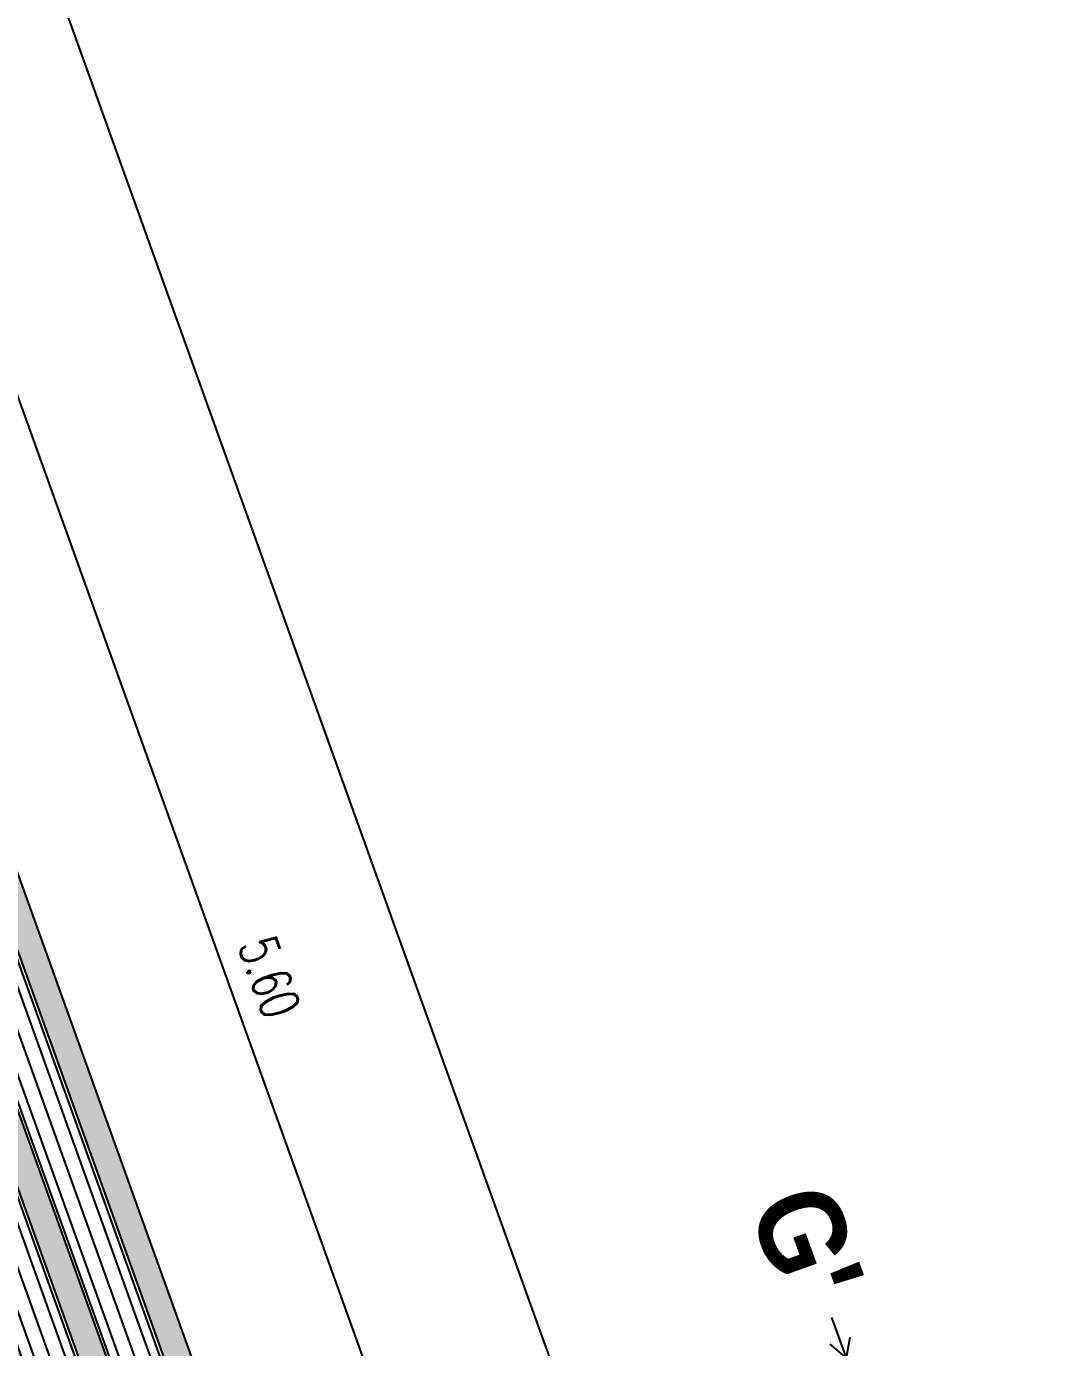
# Model space of a CAD drawing. Header units: millimetres. Extents: x 646993 to 648849, y 9708034 to 9709424.
# Drawn here: x 648237.973 to 648239.178, y 9709071.709 to 9709073.247 of the extents above; entities that cross this region are included whole.
import ezdxf

# ---------------------------------------------------------------- set-up
doc = ezdxf.new("R2010")
doc.units = ezdxf.units.MM
doc.header["$LTSCALE"] = 5
doc.header["$XCLIPFRAME"] = 2
doc.set_wipeout_variables(frame=1)
doc.linetypes.add('DASHDOT2', pattern=[0.5, 0.25, -0.125, 0, -0.125])
doc.linetypes.add('DOT', pattern=[6.35, 0, -6.35])
doc.layers.get('Defpoints').update_dxf_attribs({"color": 253})
for name, color, linetype in [('01-Dimensiones', 142, 'Continuous'), ('EB-Corte', 7, 'Continuous'), ('EB-tuberia', 240, 'Continuous')]:
    doc.layers.add(name, color=color, linetype=linetype)
doc.layers.add('01-HATCH', color=56, linetype='Continuous', lineweight=5)
doc.layers.add('LINEA CORTES', color=7, linetype='Continuous', true_color=0x000000)
doc.styles.add('Tex25', font='romans.shx', dxfattribs={"width": 0.8, "height": 0.055})
doc.styles.add('Tex40', font='romans.shx', dxfattribs={"width": 0.7, "height": 0.045})
doc.styles.add('tex50', font='romans.shx', dxfattribs={"width": 0.8, "height": 0.1})
doc.dimstyles.new('1_40', dxfattribs={"dimtxt": 0.055, "dimasz": 0.02, "dimexe": 0.06, "dimexo": 0, "dimgap": 0.025, "dimtad": 1, "dimzin": 1, "dimdsep": 46, "dimtxsty": 'Tex25', "dimblk": 'DOT', "dimcen": 0, "dimdle": 0.04, "dimclrd": 256, "dimclre": 256, "dimclrt": 7, "dimadec": 0, "dimazin": 0, "dimtfac": 1, "dimtix": 1, "dimtmove": 1, "dimatfit": 3, "dimldrblk": 'DOT', "dimfxl": 1, "dimtfill": 1, "dimtolj": 1, "dimtzin": 0, "dimlwd": -1, "dimlwe": -1, "dimarcsym": 0})
picture_1 = doc.add_image_def('image1.jpg', size_in_pixel=(1920, 925))
picture_2 = doc.add_image_def('image2.ecw', size_in_pixel=(12715, 11262))

# ---------------------------------------------------------------- blocks, each defined once
blk = doc.blocks.new('*U47')
blk.add_wipeout([(0, 0.1104), (15.6713, 0.1104), (15.6713, 0), (0, 0)])
blk.add_wipeout([(0, 0.1104), (15.6713, 0.1104), (15.6713, 0), (0, 0)])
blk.add_wipeout([(0, 0), (0, 0.1104), (15.6713, 0.1104), (15.6713, 0)])
at = {"layer": 'EB-tuberia', "color": 8, "ltscale": 0.01}
for p, q in [((15.6713, 0.1038), (0, 0.1038)), ((15.6713, 0.0854), (0, 0.0855)), ((15.6713, 0.0552), (0, 0.0552)), ((15.6713, 0.025), (0, 0.025)), ((15.6713, 0.0066), (0, 0.0066))]:
    blk.add_line(p, q, dxfattribs=at)
at = {"layer": 'EB-tuberia', "color": 240, "ltscale": 0.01}
blk.add_lwpolyline([(0, 0), (15.6713, 0), (15.6713, 0.1104), (0, 0.1104)], close=True, dxfattribs=at)
blk = doc.blocks.new('*U71')
blk.add_wipeout([(0, 0.1104), (8.8319, 0.1104), (8.8319, 0), (0, 0)])
blk.add_wipeout([(0, 0.1104), (8.8319, 0.1104), (8.8319, 0), (0, 0)])
blk.add_wipeout([(0, 0), (0, 0.1104), (8.8319, 0.1104), (8.8319, 0)])
blk = doc.blocks.new('*U70')
blk.add_wipeout([(0, 0.1104), (15.1228, 0.1104), (15.1228, 0), (0, 0)])
blk.add_wipeout([(0, 0.1104), (15.1228, 0.1104), (15.1228, 0), (0, 0)])
blk.add_wipeout([(0, 0), (0, 0.1104), (15.1228, 0.1104), (15.1228, 0)])
at = {"layer": 'EB-tuberia', "color": 8, "ltscale": 0.01}
for p, q in [((15.1228, 0.1038), (0, 0.1038)), ((15.1228, 0.0854), (0, 0.0855)), ((15.1228, 0.0552), (0, 0.0552)), ((15.1228, 0.025), (0, 0.025))]:
    blk.add_line(p, q, dxfattribs=at)
at = {"layer": 'EB-tuberia', "color": 240, "ltscale": 0.01}
blk.add_lwpolyline([(0, 0), (15.1228, 0), (15.1228, 0.1104), (0, 0.1104)], close=True, dxfattribs=at)
blk = doc.blocks.new('*U67')
at = {"layer": 'EB-Corte', "color": 252, "linetype": 'DASHDOT2', "ltscale": 0.1}
blk.add_lwpolyline([(0.4721, -0.1054), (0.4721, 0.2528)], dxfattribs=at)
at = {"layer": 'EB-Corte', "color": 252}
for points in [[(0.388, 0.0242), (0.4843, 0.191)], [(0.5561, 0.0242), (0.4598, 0.191)]]:
    blk.add_lwpolyline(points, dxfattribs=at)
blk = doc.blocks.new('_Dot')
at = {"color": 0, "linetype": 'ByBlock', "lineweight": -2}
blk.add_line((-0.5, 0), (-1, 0), dxfattribs=at)
at = {"color": 0, "linetype": 'ByBlock', "const_width": 0.5}
blk.add_lwpolyline([(-0.25, 0, 1), (0.25, 0, 1)], format="xyb", close=True, dxfattribs=at)
blk = doc.blocks.new('*D143')
at = {"layer": '01-Dimensiones', "linetype": 'DOT', "ltscale": 0.006, "transparency": 16777216}
for p, q in [((5.0397, 8.1414), (5.0397, 8.6393)), ((10.6397, 8.1414), (10.6397, 8.6393))]:
    blk.add_line(p, q, dxfattribs=at)
at = {"layer": '01-Dimensiones', "ltscale": 0.006, "transparency": 16777216}
blk.add_line((5.0597, 8.5793), (10.6197, 8.5793), dxfattribs=at)
at = {"layer": 'Defpoints', "color": 0, "ltscale": 0.006, "transparency": 16777216}
for p in [(10.6397, 8.5793), (5.0397, 8.1414), (10.6397, 8.1414)]:
    blk.add_point(p, dxfattribs=at)
at = {"layer": '01-Dimensiones', "ltscale": 0.006, "transparency": 16777216, "xscale": 0.02, "yscale": 0.02, "zscale": 0.02, "rotation": 180}
blk.add_blockref('_Dot', (5.0397, 8.5793), dxfattribs=at)
at = {"layer": '01-Dimensiones', "ltscale": 0.006, "transparency": 16777216, "xscale": 0.02, "yscale": 0.02, "zscale": 0.02}
blk.add_blockref('_Dot', (10.6397, 8.5793), dxfattribs=at)
at = {"layer": '01-Dimensiones', "color": 7, "ltscale": 0.006, "transparency": 16777216, "insert": (7.8397, 8.6268), "char_height": 0.045, "attachment_point": 5, "style": 'Tex40', "bg_fill": 3, "box_fill_scale": 1.1, "bg_fill_color": 256, "bg_fill_true_color": 13158600, "bg_fill_transparency": 0}
blk.add_mtext('\\A1;5.60', dxfattribs=at)
blk = doc.blocks.new('*D147')
at = {"layer": '01-Dimensiones', "linetype": 'DOT', "ltscale": 0.006, "transparency": 16777216}
for p, q in [((3.6897, 8.3914), (3.6897, 8.8443)), ((15.5397, 8.3914), (15.5397, 8.8443))]:
    blk.add_line(p, q, dxfattribs=at)
at = {"layer": '01-Dimensiones', "ltscale": 0.006, "transparency": 16777216}
blk.add_line((15.5197, 8.7843), (3.7097, 8.7843), dxfattribs=at)
at = {"layer": 'Defpoints', "color": 0, "ltscale": 0.006, "transparency": 16777216}
for p in [(3.6897, 8.7843), (3.6897, 8.3914), (15.5397, 8.3914)]:
    blk.add_point(p, dxfattribs=at)
at = {"layer": '01-Dimensiones', "ltscale": 0.006, "transparency": 16777216, "xscale": 0.02, "yscale": 0.02, "zscale": 0.02, "rotation": 180}
blk.add_blockref('_Dot', (3.6897, 8.7843), dxfattribs=at)
at = {"layer": '01-Dimensiones', "ltscale": 0.006, "transparency": 16777216, "xscale": 0.02, "yscale": 0.02, "zscale": 0.02}
blk.add_blockref('_Dot', (15.5397, 8.7843), dxfattribs=at)
at = {"layer": '01-Dimensiones', "color": 7, "ltscale": 0.006, "transparency": 16777216, "insert": (9.6147, 8.8318), "char_height": 0.045, "attachment_point": 5, "style": 'Tex40', "bg_fill": 3, "box_fill_scale": 1.1, "bg_fill_color": 256, "bg_fill_true_color": 13158600, "bg_fill_transparency": 0}
blk.add_mtext('\\A1;11.85', dxfattribs=at)
blk = doc.blocks.new('A$C322dc3b0')
at = {"layer": '01-HATCH', "lineweight": 0}
h = blk.add_hatch(dxfattribs=at)
h.set_pattern_fill('AR-CONC', color=256, scale=0.001, angle=180, style=0)
h.set_pattern_definition([(230.000002, (-525.49223, -205.29848), (-0.18218467, 0.01593908), [0.01905, -0.20955]), (175.000002, (-525.49223, -205.29848), (0.03524343, -0.191056844), [0.01524, -0.167640584]), (280.451447, (-525.50741, -205.29716), (-0.14694124, -0.17511776), [0.01619001, -0.178090245]), (226.184202, (-525.49223, -205.34928), (-0.27107904, 0.04204232), [0.028575, -0.314325]), (276.63556, (-525.51482, -205.34578), (-0.23740412, -0.24742613), [0.02428502, -0.26713561]), (171.184154, (-525.49223, -205.34928), (-0.23740412, -0.24742613), [0.02285997, -0.25145973]), (201.000002, (-525.51763, -205.33658), (-0.151614395, 0.102265192), [0.01905, -0.20955]), (146.000002, (-525.51763, -205.33658), (-0.06180202, -0.18418797), [0.01524, -0.16764]), (251.451447, (-525.53026, -205.32806), (-0.213416416, -0.08192278), [0.01619001, -0.17808994]), (217.500002, (-525.49223, -205.298484), (-0.0030886, -0.084555039), [0, -0.165608, 0, -0.17018, 0, -0.168275]), (187.500002, (-525.49223, -205.29848), (-0.066819658, -0.100180578), [0, -0.097028, 0, -0.161798, 0, -0.064135]), (147.500002, (-525.43559, -205.298484), (-0.1355905954, 0.0057287385), [0, -0.0635, 0, -0.19812, 0, -0.26289]), (137.500002, (-525.41019, -205.29848), (-0.14812918, -0.025426497), [0, -0.08255, 0, -0.131572, 0, -0.18669])])
h.paths.add_polyline_path([(3.6897, 8.3914), (3.6897, 4.8914), (15.5397, 4.8914), (15.5397, 8.3914)])
h.paths.add_polyline_path([(4.7897, 8.1414), (4.7897, 7.6414), (4.4794, 7.6414), (4.4794, 7.5819), (4.4397, 7.5819), (4.4397, 7.6414), (3.9397, 7.6414), (3.9397, 8.1414), (4.4397, 8.1414), (4.4397, 8.2009), (4.4794, 8.2009), (4.4794, 8.1414)], flags=16)
h.paths.add_polyline_path([(4.4397, 8.1414), (4.4397, 8.1216), (4.4595, 8.1216), (4.4595, 7.6613), (4.4397, 7.6613), (4.4397, 7.6414), (4.2896, 7.6414), (4.2896, 8.1414)], flags=0)
h.paths.add_polyline_path([(12.5397, 5.6081), (12.9897, 5.6081), (12.9897, 5.5081), (12.5397, 5.5081)], flags=0)
h.paths.add_polyline_path([(12.8397, 6.0247), (13.2897, 6.0247), (13.2897, 5.9247), (12.8397, 5.9247)], flags=0)
h.paths.add_polyline_path([(13.5397, 8.1414), (15.2897, 8.1414), (15.2897, 5.1414), (13.5397, 5.1414)], flags=16)
h.paths.add_polyline_path([(4.2065, 5.5047), (4.5496, 5.5047), (4.5496, 5.5797), (4.2065, 5.5797)], flags=8)
h.paths.add_polyline_path([(4.164, 7.6906), (4.5688, 7.6906), (4.5688, 7.7656), (4.164, 7.7656)], flags=8)
h.paths.add_polyline_path([(4.1342, 5.199), (4.5914, 5.199), (4.5914, 5.274), (4.1342, 5.274)], flags=8)
h.paths.add_polyline_path([(14.2021, 5.1929), (14.614, 5.1929), (14.614, 5.2679), (14.2021, 5.2679)], flags=8)
h.paths.add_polyline_path([(7.345, 5.2017), (7.842, 5.2017), (7.842, 5.2693), (7.345, 5.2693)], flags=8)
h.paths.add_polyline_path([(12.715, 5.1837), (13.1757, 5.1837), (13.1757, 5.2682), (12.715, 5.2682)], flags=8)
h.paths.add_polyline_path([(12.5272, 7.2539), (13.2379, 7.2539), (13.2379, 7.3289), (12.5272, 7.3289)], flags=24)
h.paths.add_polyline_path([(4.6051, 6.1513), (4.811, 6.1513), (4.811, 6.2263), (4.6051, 6.2263)], flags=24)
h.paths.add_polyline_path([(10.6862, 6.7891), (11.155, 6.7891), (11.155, 6.8641), (10.6862, 6.8641)], flags=24)
h.paths.add_polyline_path([(11.2223, 5.1748), (11.9052, 5.1748), (11.9052, 5.2348), (11.2223, 5.2348)], flags=8)
h.paths.add_polyline_path([(5.0397, 8.1414), (10.6397, 8.1414), (10.6397, 5.1414), (5.0397, 5.1414)], flags=16)
h.paths.add_polyline_path([(3.9397, 5.1414), (4.7897, 5.1414), (4.7897, 7.3914), (3.9397, 7.3914)], flags=16)
h.paths.add_polyline_path([(12.2897, 8.1414), (10.8897, 8.1414), (10.8897, 5.1414), (12.2897, 5.1414)], flags=16)
h.paths.add_polyline_path([(12.5397, 5.1414), (13.2897, 5.1414), (13.2897, 6.3914), (12.5397, 6.3914)], flags=16)
h.paths.add_polyline_path([(12.5397, 6.6414), (13.2897, 6.6414), (13.2897, 8.1414), (12.5397, 8.1414)], flags=16)
h.paths.add_polyline_path([(11.9397, 6.9914), (11.2397, 6.9914), (11.2397, 6.2914), (11.9397, 6.2914)], flags=0)
h.paths.add_polyline_path([(11.2397, 6.9914), (11.9397, 6.9914), (12.0918, 7.4914), (12.2897, 7.4914), (12.2897, 8.1414), (12.1071, 7.5414), (10.8897, 7.5414), (10.8897, 7.4914), (11.0875, 7.4914)])
h.paths.add_polyline_path([(11.9397, 6.9914), (11.2397, 6.9914), (11.2397, 6.2914), (11.9397, 6.2914)], flags=0)
blk.add_lwpolyline([(3.6897, 4.8914), (3.6897, 8.3914), (15.5397, 8.3914), (15.5397, 4.8914)], close=True)
at = {"layer": 'LINEA CORTES', "insert": (8.3428, 9.1608), "char_height": 0.1, "width": 0.129203, "attachment_point": 2, "style": 'tex50'}
blk.add_mtext("{\\fArial|b1|i0|c0|p34;\\W0.9;G'}", dxfattribs=at)
at = {"xscale": 0.5705444917168114, "yscale": 0.5705444917168114, "zscale": 0.5705444917168114, "rotation": 5.827865095183003e-05}
for name, p in [('*U47', (4.9203, 8.2984)), ('*U70', (5.0324, 8.2053)), ('*U71', (5.4729, 8.0535))]:
    blk.add_blockref(name, p, dxfattribs=at)
at = {"rotation": 90}
blk.add_blockref('*U67', (8.6535, 8.6369), dxfattribs=at)
at = {"layer": '01-Dimensiones', "ltscale": 0.006}
dim = blk.add_linear_dim(base=(10.6397, 8.5793), p1=(5.0397, 8.1414), p2=(10.6397, 8.1414), angle=180, dimstyle='1_40', override={"dimtxsty": 'Tex40'}, dxfattribs=at)
dim.commit()
dim.dimension.update_dxf_attribs({"geometry": '*D143', "text_midpoint": (7.8397, 8.6268)})
dim = blk.add_aligned_dim(p1=(15.5397, 8.3914), p2=(3.6897, 8.3914), distance=-0.3928, dimstyle='1_40', override={"dimtxsty": 'Tex40'}, dxfattribs=at)
dim.commit()
dim.dimension.update_dxf_attribs({"geometry": '*D147', "text_midpoint": (9.6147, 8.8318)})

msp = doc.modelspace()

# ---------------------------------------------------------------- pictures from other files: only their frames are drawn
image = msp.add_image(picture_1, insert=(646993.0966, 9708530.288), size_in_units=(1855.5953, 893.9717), dxfattribs=dict(fade=50))
image.dxf.flags = 7
image = msp.add_image(picture_2, insert=(647823.3948, 9708681.3021), size_in_units=(875.2561, 775.2367))
image.set_boundary_path([(137.7367, 7886.9289), (1284.785, 10733.9487), (3099.5194, 10473.796), (3279.4486, 11095.645), (4006.6622, 11005.739), (8692.317, 9222.6056), (8944.2668, 8222.4178), (12055.5415, 4873.4234), (10090.5737, 1684.4841), (7313.6038, 2638.1317), (6090.657, 882.9792), (4284.081, 967.6072), (2002.3378, 2453.299), (3226.048, 5547.7923), (776.6223, 6701.9577), (969.512, 7416.5943), (137.7367, 7886.9289)])

# ---------------------------------------------------------------- next in the draw order: block references
at = {"rotation": 289.7679046147402}
msp.add_blockref('A$C322dc3b0', (648227.4858, 9709076.6003), dxfattribs=at)

doc.saveas('drawing.dxf')
